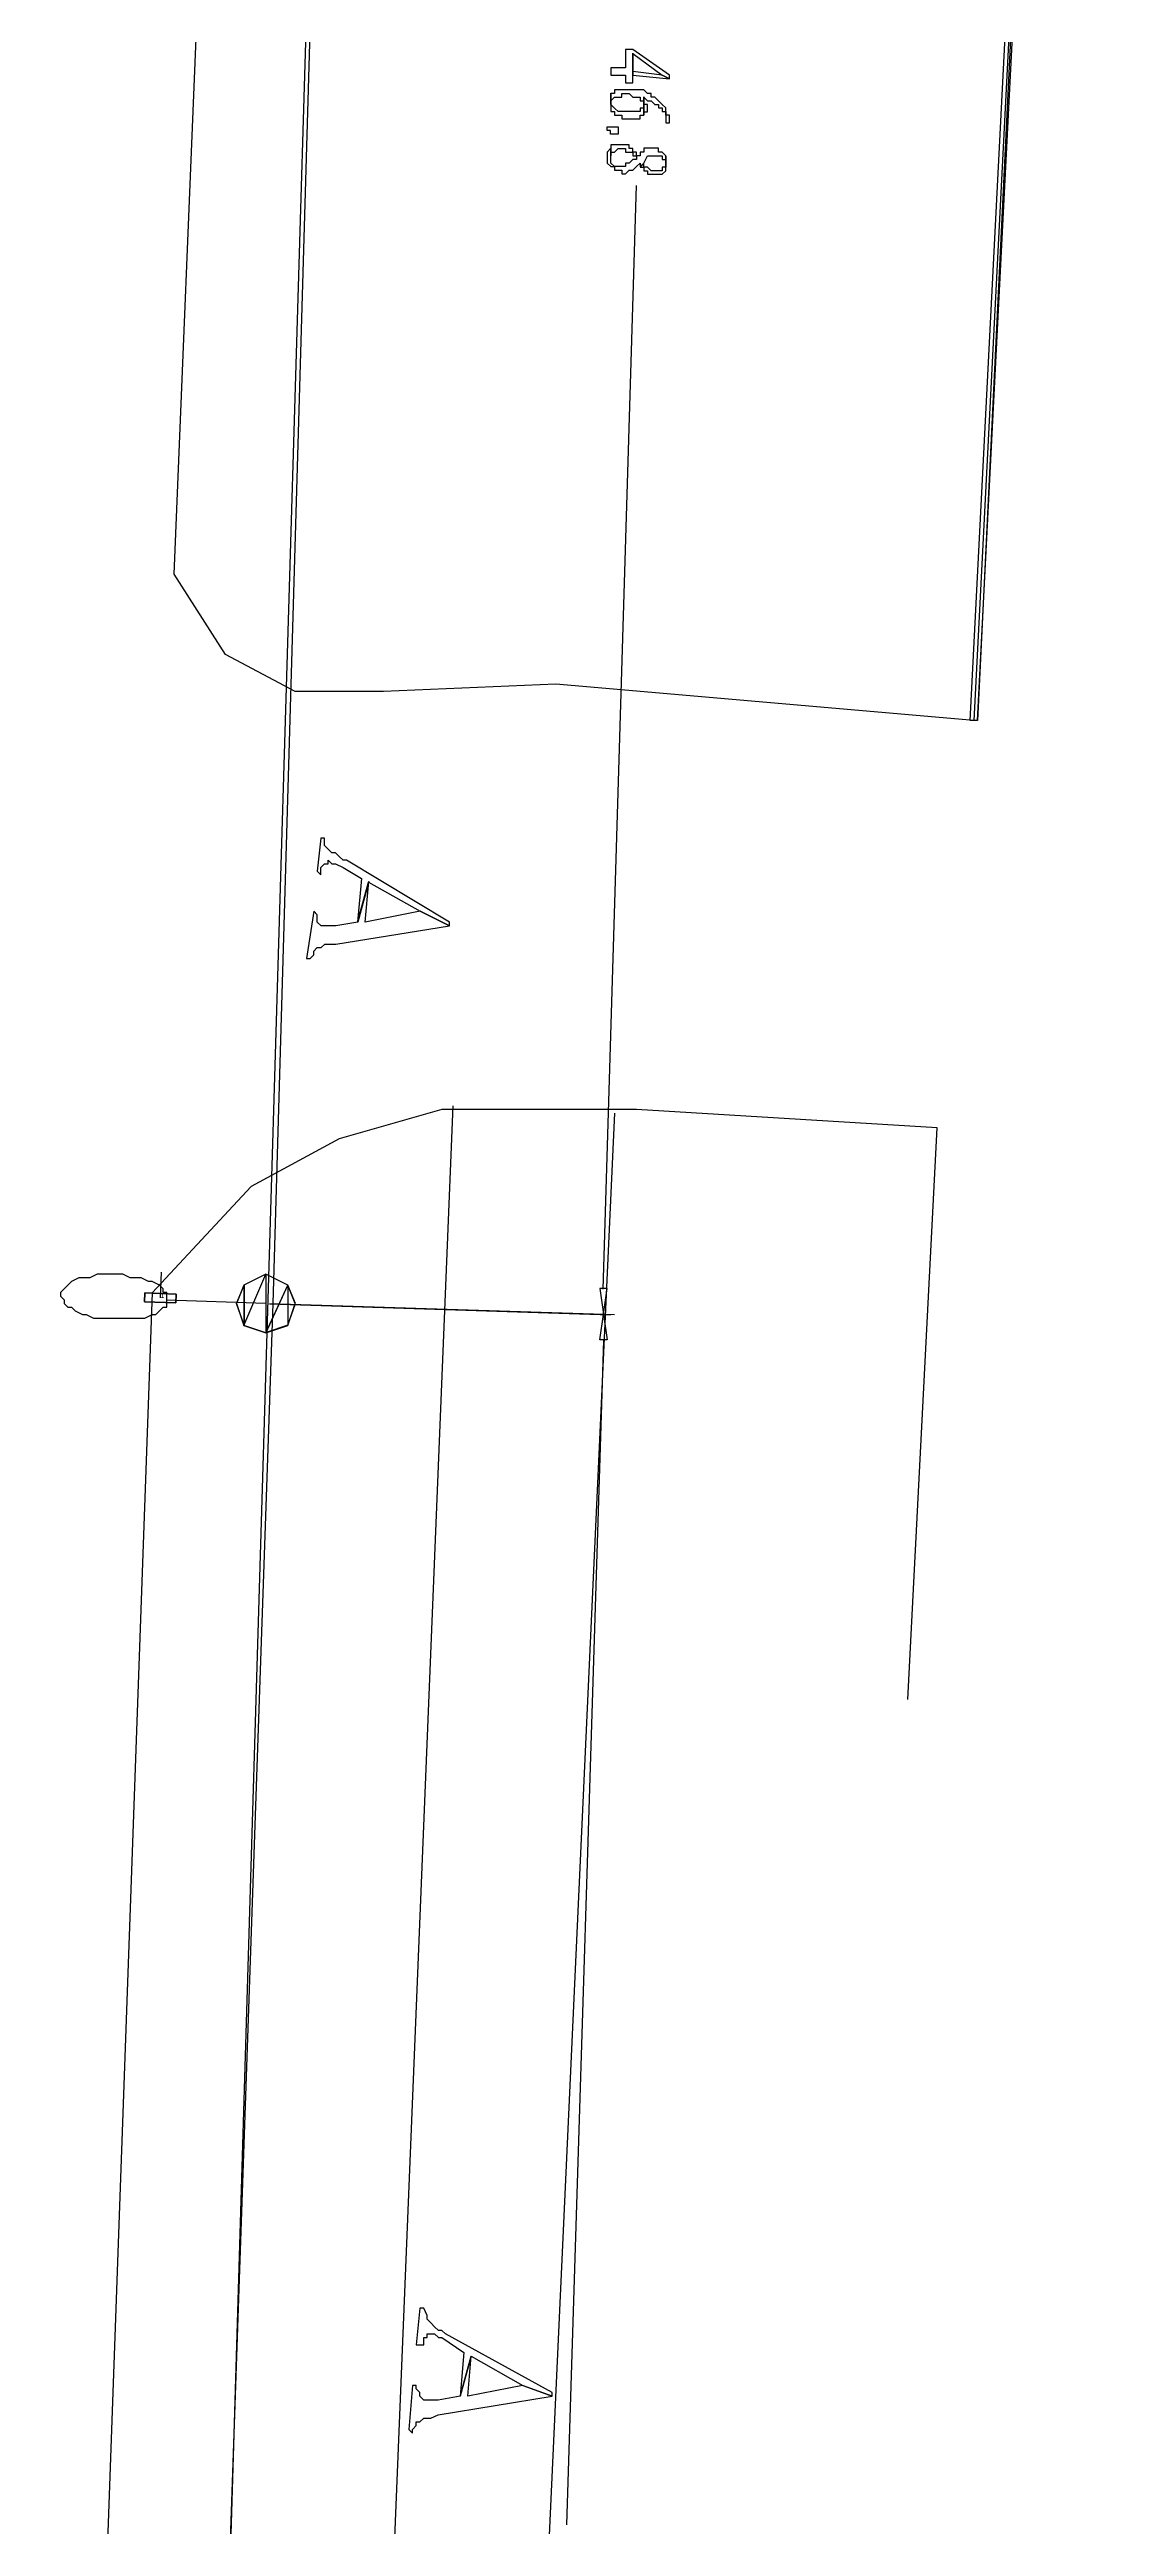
# Model space of a CAD drawing. Extents: x 212106 to 638151, y -1311344 to 1260505.
# Drawn here: x 317817 to 338674, y -142056 to -93806 of the extents above; entities that cross this region are included whole.
import ezdxf

# ---------------------------------------------------------------- set-up
doc = ezdxf.new("R2010")
doc.units = 0
doc.header["$MEASUREMENT"] = 0
for name, color, linetype in [('at_Entity', 7, 'Continuous'), ('DLXLUM01', 3, 'Continuous'), ('DLXLUMEX', 2, 'Continuous'), ('DLXSCENE', 7, 'Continuous')]:
    doc.layers.add(name, color=color, linetype=linetype)

# ---------------------------------------------------------------- blocks, each defined once
blk = doc.blocks.new('*U161')
at = {"color": 1}
blk.add_line((0, 0), (20, 500), dxfattribs=at)
for p, q in [((-301, 97), (-308, -73)), ((-301, 97), (-308, -73)), ((-308, -73), (-301, 97)), ((-308, -73), (-301, 97)), ((308, 73), (-301, 97)), ((-301, 97), (-301, 97)), ((308, 73), (-301, 97)), ((-301, 97), (-301, 97)), ((-301, 97), (308, 73)), ((-301, 97), (308, 73)), ((301, -97), (308, 73)), ((301, -97), (308, 73)), ((308, 73), (301, -97)), ((308, 73), (301, -97)), ((308, 73), (308, 73)), ((308, 73), (308, 73)), ((-308, -73), (301, -97)), ((-308, -73), (301, -97)), ((301, -97), (-308, -73)), ((-308, -73), (-308, -73)), ((-308, -73), (-308, -73)), ((301, -97), (-308, -73)), ((301, -97), (301, -97)), ((301, -97), (301, -97))]:
    blk.add_line(p, q)
at = {"layer": 'DLXLUMEX', "color": 7}
blk.add_text('1', height=100, dxfattribs=at).set_placement((0, 0))
blk = doc.blocks.new('*U97')
for p, q in [((-35755, -146831), (-34396, -100112)), ((-37469, -196613), (-35755, -146831))]:
    blk.add_line(p, q)

msp = doc.modelspace()

# ---------------------------------------------------------------- linework, layer by layer
at = {"layer": 'at_Entity', "color": 0}
for p, q in [((335745, -106874), (338531, -52594)), ((338602, -52594), (335817, -106876)), ((338531, -52594), (335888, -106874)), ((335888, -106874), (338674, -52594)), ((338531, -52594), (335888, -106874)), ((320246, -104025), (321675, -69017)), ((329174, -93808), (329031, -93808)), ((329031, -93808), (329031, -94162)), ((329888, -94307), (329174, -93808)), ((329174, -94232), (329174, -93878)), ((329174, -93878), (329174, -94304)), ((329174, -94307), (329174, -93881)), ((329174, -93881), (329746, -94307)), ((329031, -94162), (328746, -94162)), ((328746, -94162), (328746, -94307)), ((328746, -94307), (329031, -94307)), ((329031, -94307), (329031, -94452)), ((329031, -94452), (329174, -94452)), ((329746, -94304), (329174, -94232)), ((329174, -94304), (329888, -94377)), ((329174, -94452), (329174, -94307)), ((329888, -94377), (329746, -94304)), ((329746, -94307), (329888, -94379)), ((329888, -94379), (329888, -94307)), ((328746, -94803), (328746, -94658)), ((328746, -94658), (328746, -94731)), ((328818, -94661), (328746, -94661)), ((328746, -94661), (328746, -94806)), ((328746, -94731), (328746, -94731)), ((328746, -94731), (328746, -94731)), ((328746, -94731), (328746, -94803)), ((328746, -94806), (328818, -94733)), ((328746, -94876), (328746, -94803)), ((328746, -94803), (328746, -94803)), ((328746, -94803), (328746, -94803)), ((328746, -94803), (328746, -94876)), ((328746, -94806), (328746, -94806)), ((328746, -94806), (328746, -94806)), ((328746, -94806), (328746, -94806)), ((328818, -94948), (328746, -94876)), ((328746, -94876), (328746, -94876)), ((328746, -94876), (328746, -94876)), ((328746, -94876), (328746, -94948)), ((328746, -94948), (328746, -94948)), ((328746, -94948), (328746, -94948)), ((328746, -94948), (328746, -95011)), ((328746, -95011), (328818, -95011)), ((328889, -94589), (328818, -94589)), ((328818, -94589), (328818, -94661)), ((328818, -94661), (328818, -94661)), ((328818, -94661), (328818, -94661)), ((328818, -94733), (328818, -94733)), ((328818, -94733), (328818, -94733)), ((328818, -94733), (328889, -94733)), ((328889, -95011), (328818, -94948)), ((328818, -94948), (328818, -94948)), ((328818, -94948), (328818, -94948)), ((328818, -94948), (328818, -94948)), ((328818, -95011), (328818, -95011)), ((328818, -95011), (328818, -95084)), ((328961, -94589), (328889, -94589)), ((328889, -94589), (328889, -94589)), ((328889, -94733), (328889, -94733)), ((328889, -94733), (328889, -94733)), ((328889, -94733), (328961, -94733)), ((328961, -95011), (328889, -95011)), ((328889, -95011), (328889, -95011)), ((329032, -94589), (328961, -94589)), ((328961, -94589), (328961, -94589)), ((328961, -94589), (328961, -94589)), ((328961, -94733), (328961, -94661)), ((328961, -94661), (328961, -94661)), ((328961, -94661), (329032, -94661)), ((329032, -95011), (328961, -95011)), ((328961, -95011), (328961, -95011)), ((329104, -94589), (329032, -94589)), ((329032, -94589), (329032, -94589)), ((329032, -94661), (329032, -94661)), ((329032, -94661), (329104, -94661)), ((329104, -95011), (329032, -95011)), ((329032, -95011), (329032, -95011)), ((329032, -95011), (329032, -95011)), ((329174, -94589), (329104, -94589)), ((329104, -94589), (329104, -94589)), ((329104, -94661), (329104, -94661)), ((329104, -94661), (329104, -94661)), ((329104, -94661), (329174, -94733)), ((329175, -95011), (329104, -95011)), ((329104, -95011), (329104, -95011)), ((329246, -94589), (329174, -94589)), ((329174, -94589), (329174, -94589)), ((329174, -94733), (329174, -94733)), ((329174, -94733), (329246, -94733)), ((329246, -95011), (329175, -95011)), ((329175, -95011), (329175, -95011)), ((329317, -94589), (329246, -94589)), ((329246, -94589), (329246, -94589)), ((329246, -94733), (329246, -94733)), ((329246, -94733), (329317, -94733)), ((329318, -95011), (329246, -95011)), ((329246, -95011), (329246, -95011)), ((329246, -95011), (329246, -95011)), ((329389, -94589), (329317, -94589)), ((329317, -94589), (329317, -94589)), ((329317, -94589), (329317, -94589)), ((329317, -94733), (329317, -94733)), ((329317, -94733), (329317, -94806)), ((329317, -94806), (329317, -94806)), ((329317, -94806), (329389, -94806)), ((329389, -94948), (329318, -94948)), ((329318, -94948), (329318, -94948)), ((329318, -94948), (329318, -95011)), ((329460, -94661), (329389, -94589)), ((329389, -94589), (329389, -94589)), ((329389, -94801), (329389, -94728)), ((329389, -94728), (329389, -94801)), ((329389, -94806), (329389, -94733)), ((329389, -94733), (329389, -94733)), ((329389, -94733), (329389, -94733)), ((329389, -94733), (329460, -94806)), ((329389, -94873), (329389, -94801)), ((329389, -94801), (329389, -94801)), ((329389, -94801), (329389, -94801)), ((329389, -94801), (329389, -94873)), ((329389, -94806), (329389, -94806)), ((329461, -94873), (329389, -94873)), ((329389, -94873), (329389, -94873)), ((329389, -94873), (329389, -95081)), ((329389, -95084), (329389, -94876)), ((329389, -94876), (329389, -94876)), ((329389, -94876), (329389, -94948)), ((329389, -94948), (329389, -94948)), ((329389, -95081), (329389, -95018)), ((329389, -95018), (329461, -95018)), ((329532, -94661), (329460, -94661)), ((329460, -94661), (329460, -94661)), ((329460, -94806), (329460, -94806)), ((329460, -94806), (329532, -94806)), ((329461, -94946), (329461, -94873)), ((329461, -94946), (329461, -94946)), ((329461, -95018), (329461, -94946)), ((329461, -95018), (329461, -95018)), ((329532, -94733), (329532, -94661)), ((329532, -94661), (329532, -94661)), ((329604, -94733), (329532, -94733)), ((329532, -94806), (329532, -94806)), ((329532, -94806), (329532, -94806)), ((329532, -94806), (329604, -94878)), ((329675, -94806), (329604, -94733)), ((329604, -94733), (329604, -94733)), ((329604, -94733), (329604, -94733)), ((329604, -94878), (329604, -94878)), ((329604, -94878), (329604, -94878)), ((329604, -94878), (329675, -94878)), ((329747, -94878), (329675, -94806)), ((329675, -94806), (329675, -94806)), ((329675, -94806), (329675, -94806)), ((329675, -94878), (329675, -94942)), ((329675, -94942), (329675, -94942)), ((329675, -94942), (329675, -94942)), ((329675, -94942), (329747, -94942)), ((329817, -94942), (329747, -94878)), ((329747, -94878), (329747, -94878)), ((329747, -94878), (329747, -94878)), ((329747, -94942), (329747, -95014)), ((329747, -95014), (329747, -95014)), ((329747, -95014), (329817, -95014)), ((329817, -95014), (329817, -94942)), ((329817, -94942), (329817, -94942)), ((329817, -95087), (329817, -95014)), ((329817, -95014), (329817, -95014)), ((329817, -95014), (329817, -95014)), ((329817, -95014), (329817, -95087)), ((328674, -95383), (328674, -95310)), ((328674, -95310), (328745, -95310)), ((328745, -95383), (328674, -95383)), ((328674, -95383), (328674, -95383)), ((328674, -95383), (328674, -95383)), ((328745, -95310), (328745, -95310)), ((328745, -95310), (328745, -95310)), ((328745, -95310), (328817, -95310)), ((328745, -95455), (328745, -95383)), ((328817, -95455), (328745, -95455)), ((328745, -95455), (328745, -95455)), ((328817, -95310), (328817, -95310)), ((328817, -95310), (328817, -95310)), ((328817, -95310), (328817, -95310)), ((328817, -95310), (328888, -95310)), ((328888, -95455), (328817, -95455)), ((328817, -95455), (328817, -95455)), ((328817, -95455), (328817, -95455)), ((328817, -95455), (328817, -95455)), ((328818, -95084), (328889, -95084)), ((328888, -95310), (328888, -95310)), ((328888, -95310), (328888, -95383)), ((328888, -95383), (328888, -95455)), ((328888, -95383), (328888, -95383)), ((328888, -95383), (328888, -95383)), ((328888, -95383), (328888, -95383)), ((328889, -95084), (328889, -95084)), ((328889, -95084), (328889, -95084)), ((328889, -95084), (328961, -95084)), ((328961, -95084), (328961, -95156)), ((328961, -95156), (329032, -95156)), ((329032, -95156), (329032, -95156)), ((329032, -95156), (329104, -95156)), ((329104, -95156), (329104, -95156)), ((329104, -95156), (329104, -95156)), ((329104, -95156), (329175, -95156)), ((329175, -95156), (329175, -95156)), ((329175, -95156), (329246, -95156)), ((329246, -95156), (329246, -95156)), ((329246, -95156), (329318, -95156)), ((329318, -95156), (329318, -95084)), ((329318, -95084), (329389, -95084)), ((329318, -95156), (329318, -95156)), ((329389, -95081), (329389, -95081)), ((329389, -95081), (329389, -95081)), ((329889, -95087), (329817, -95087)), ((329817, -95087), (329817, -95087)), ((329817, -95087), (329817, -95087)), ((329817, -95087), (329817, -95159)), ((329817, -95159), (329817, -95159)), ((329817, -95159), (329817, -95159)), ((329817, -95159), (329817, -95231)), ((329817, -95231), (329889, -95231)), ((329889, -95159), (329889, -95087)), ((329889, -95087), (329889, -95087)), ((329889, -95231), (329889, -95159)), ((329889, -95159), (329889, -95159)), ((329889, -95159), (329889, -95159)), ((328746, -95730), (328675, -95802)), ((328675, -95802), (328675, -95802)), ((328675, -95802), (328675, -95802)), ((328675, -95802), (328675, -95874)), ((328675, -95874), (328675, -95874)), ((328675, -95874), (328675, -95947)), ((328675, -95947), (328675, -95947)), ((328675, -95947), (328675, -95947)), ((328675, -95947), (328675, -96019)), ((328817, -95660), (328746, -95660)), ((328746, -95660), (328746, -95732)), ((328746, -95874), (328746, -95730)), ((328746, -95732), (328746, -95732)), ((328746, -95732), (328746, -95732)), ((328746, -95732), (328746, -95877)), ((328746, -95877), (328746, -95804)), ((328746, -95804), (328746, -95804)), ((328746, -95804), (328817, -95804)), ((328746, -95947), (328746, -95874)), ((328746, -95877), (328746, -95877)), ((328746, -95877), (328746, -95877)), ((328746, -95877), (328746, -95877)), ((328746, -96019), (328746, -95947)), ((328746, -95947), (328746, -95947)), ((328889, -95660), (328817, -95660)), ((328817, -95660), (328817, -95660)), ((328817, -95660), (328817, -95660)), ((328817, -95804), (328889, -95732)), ((328817, -95804), (328817, -95804)), ((328817, -95804), (328817, -95804)), ((328960, -95660), (328889, -95660)), ((328889, -95660), (328889, -95660)), ((328889, -95732), (328889, -95732)), ((328889, -95732), (328960, -95732)), ((329032, -95660), (328960, -95660)), ((328960, -95660), (328960, -95660)), ((328960, -95732), (328960, -95732)), ((328960, -95732), (328960, -95732)), ((328960, -95732), (329032, -95732)), ((329103, -95660), (329032, -95660)), ((329032, -95660), (329032, -95660)), ((329032, -95660), (329032, -95660)), ((329032, -95732), (329032, -95804)), ((329032, -95804), (329103, -95804)), ((329103, -95732), (329103, -95660)), ((329175, -95732), (329103, -95732)), ((329103, -95732), (329103, -95732)), ((329103, -95804), (329103, -95804)), ((329103, -95804), (329103, -95804)), ((329103, -95804), (329175, -95804)), ((329175, -95947), (329104, -96019)), ((329175, -95804), (329175, -95732)), ((329175, -95732), (329175, -95732)), ((329246, -95804), (329175, -95804)), ((329175, -95804), (329175, -95877)), ((329175, -95877), (329246, -95877)), ((329246, -95947), (329175, -95947)), ((329175, -95947), (329175, -95947)), ((329246, -95877), (329246, -95804)), ((329318, -95874), (329246, -95874)), ((329246, -95874), (329246, -95874)), ((329246, -95874), (329246, -95874)), ((329246, -95874), (329246, -95947)), ((329246, -95877), (329246, -95877)), ((329246, -95877), (329246, -95877)), ((329389, -95802), (329318, -95802)), ((329318, -95802), (329318, -95874)), ((329461, -95730), (329389, -95730)), ((329389, -95730), (329389, -95802)), ((329389, -95802), (329389, -95802)), ((329389, -95802), (329389, -95802)), ((329389, -96019), (329461, -95874)), ((329532, -95730), (329461, -95730)), ((329461, -95730), (329461, -95730)), ((329461, -95730), (329461, -95730)), ((329461, -95874), (329461, -95874)), ((329461, -95874), (329532, -95874)), ((329604, -95730), (329532, -95730)), ((329532, -95730), (329532, -95730)), ((329532, -95874), (329532, -95874)), ((329532, -95874), (329532, -95874)), ((329532, -95874), (329604, -95874)), ((329675, -95730), (329604, -95730)), ((329604, -95730), (329604, -95730)), ((329604, -95730), (329604, -95730)), ((329604, -95874), (329604, -95874)), ((329604, -95874), (329675, -95874)), ((329675, -95802), (329675, -95730)), ((329675, -95730), (329675, -95730)), ((329747, -95802), (329675, -95802)), ((329675, -95874), (329675, -95874)), ((329675, -95874), (329675, -95874)), ((329675, -95874), (329747, -95874)), ((329818, -95874), (329747, -95802)), ((329747, -95802), (329747, -95802)), ((329747, -95802), (329747, -95802)), ((329747, -95874), (329747, -95874)), ((329747, -95874), (329747, -95947)), ((329747, -95947), (329747, -95947)), ((329747, -95947), (329818, -95947)), ((329817, -95953), (329817, -95881)), ((329817, -95881), (329817, -95881)), ((329817, -95881), (329817, -96026)), ((329817, -96026), (329817, -95953)), ((329817, -95953), (329817, -95953)), ((329818, -96019), (329818, -95874)), ((329818, -95947), (329818, -96019)), ((328602, -117955), (329245, -96455)), ((328675, -96019), (328675, -96019)), ((328675, -96019), (328746, -96082)), ((328818, -96082), (328746, -96019)), ((328746, -96019), (328746, -96019)), ((328746, -96019), (328746, -96019)), ((328746, -96082), (328746, -96082)), ((328746, -96082), (328746, -96082)), ((328746, -96082), (328818, -96082)), ((328889, -96082), (328818, -96082)), ((328818, -96082), (328818, -96082)), ((328818, -96082), (328818, -96155)), ((328818, -96155), (328818, -96155)), ((328818, -96155), (328889, -96155)), ((328961, -96082), (328889, -96082)), ((328889, -96082), (328889, -96082)), ((328889, -96082), (328889, -96082)), ((328889, -96155), (328889, -96155)), ((328889, -96155), (328961, -96155)), ((329032, -96082), (328961, -96082)), ((328961, -96082), (328961, -96082)), ((328961, -96082), (328961, -96082)), ((328961, -96155), (328961, -96227)), ((328961, -96227), (328961, -96227)), ((328961, -96227), (329032, -96227)), ((329104, -96019), (329032, -96019)), ((329032, -96019), (329032, -96082)), ((329032, -96082), (329032, -96082)), ((329032, -96082), (329032, -96082)), ((329032, -96227), (329104, -96155)), ((329032, -96227), (329032, -96227)), ((329104, -96019), (329104, -96019)), ((329104, -96019), (329104, -96019)), ((329104, -96155), (329104, -96155)), ((329104, -96155), (329175, -96155)), ((329175, -96155), (329246, -96082)), ((329175, -96155), (329175, -96155)), ((329175, -96155), (329175, -96155)), ((329175, -96155), (329175, -96155)), ((329246, -96082), (329318, -96019)), ((329246, -96082), (329246, -96082)), ((329246, -96082), (329246, -96082)), ((329388, -96026), (329317, -96098)), ((329317, -96098), (329388, -96098)), ((329318, -96019), (329318, -96019)), ((329318, -96019), (329318, -96019)), ((329318, -96019), (329318, -96082)), ((329318, -96082), (329389, -96019)), ((329388, -96098), (329388, -96026)), ((329388, -96026), (329388, -96026)), ((329460, -96098), (329388, -96098)), ((329388, -96098), (329388, -96098)), ((329388, -96098), (329388, -96170)), ((329388, -96170), (329460, -96170)), ((329531, -96170), (329460, -96098)), ((329460, -96098), (329460, -96098)), ((329460, -96098), (329460, -96098)), ((329460, -96098), (329460, -96098)), ((329460, -96170), (329460, -96170)), ((329460, -96170), (329460, -96234)), ((329460, -96234), (329460, -96234)), ((329460, -96234), (329531, -96234)), ((329603, -96170), (329531, -96170)), ((329531, -96170), (329531, -96170)), ((329531, -96234), (329531, -96234)), ((329531, -96234), (329531, -96234)), ((329531, -96234), (329603, -96234)), ((329674, -96170), (329603, -96170)), ((329603, -96170), (329603, -96170)), ((329603, -96234), (329603, -96234)), ((329603, -96234), (329674, -96234)), ((329745, -96170), (329674, -96170)), ((329674, -96170), (329674, -96170)), ((329674, -96170), (329674, -96170)), ((329674, -96234), (329674, -96234)), ((329674, -96234), (329745, -96234)), ((329817, -96098), (329745, -96098)), ((329745, -96098), (329745, -96098)), ((329745, -96098), (329745, -96170)), ((329745, -96170), (329745, -96170)), ((329745, -96234), (329817, -96170)), ((329745, -96234), (329745, -96234)), ((329745, -96234), (329745, -96234)), ((329745, -96234), (329745, -96234)), ((329817, -96026), (329817, -96026)), ((329817, -96026), (329817, -96026)), ((329817, -96026), (329817, -96098)), ((329817, -96098), (329817, -96026)), ((329817, -96170), (329817, -96098)), ((329817, -96098), (329817, -96098)), ((329817, -96098), (329817, -96098)), ((329817, -96170), (329817, -96170)), ((329817, -96170), (329817, -96170)), ((329818, -96019), (329818, -96019)), ((321246, -105592), (320246, -104025)), ((322603, -106309), (321246, -105592)), ((324318, -106309), (322603, -106309)), ((327674, -106168), (324318, -106309)), ((335817, -106876), (327674, -106168)), ((335888, -106874), (335745, -106874)), ((323103, -109165), (323031, -109810)), ((323174, -109165), (323103, -109165)), ((323174, -109237), (323174, -109165)), ((323174, -109308), (323174, -109237)), ((323246, -109380), (323174, -109308)), ((323317, -109452), (323246, -109380)), ((323246, -109380), (323246, -109380)), ((323388, -109452), (323317, -109452)), ((323460, -109524), (323388, -109452)), ((323532, -109595), (323460, -109524)), ((323031, -109810), (323103, -109882)), ((323103, -109739), (323174, -109667)), ((323103, -109810), (323103, -109739)), ((323103, -109882), (323103, -109810)), ((323174, -109667), (323174, -109667)), ((323174, -109667), (323246, -109667)), ((323246, -109667), (323246, -109595)), ((323246, -109595), (323246, -109595)), ((323246, -109595), (323317, -109667)), ((323317, -109667), (323388, -109667)), ((323388, -109667), (323532, -109739)), ((323603, -109595), (323532, -109595)), ((323532, -109739), (323889, -109954)), ((325603, -110806), (323603, -109595)), ((323889, -109954), (323817, -110806)), ((323817, -110806), (324031, -110026)), ((324032, -110015), (323818, -110803)), ((323961, -110803), (324032, -110015)), ((324031, -110026), (325032, -110590)), ((322961, -110588), (322818, -111511)), ((323032, -110660), (322961, -110588)), ((323032, -110732), (323032, -110660)), ((323032, -110803), (323032, -110732)), ((323104, -110875), (323032, -110803)), ((323032, -110803), (323032, -110803)), ((323175, -110875), (323104, -110875)), ((323247, -110875), (323175, -110875)), ((323175, -110875), (323175, -110875)), ((323390, -110875), (323247, -110875)), ((323818, -110803), (323390, -110875)), ((323390, -110875), (323390, -110875)), ((323390, -111233), (325604, -110875)), ((325033, -110588), (323961, -110803)), ((325032, -110590), (325603, -110877)), ((325604, -110875), (325033, -110588)), ((325603, -110877), (325603, -110806)), ((322890, -111511), (322961, -111439)), ((322961, -111368), (323032, -111296)), ((322961, -111439), (322961, -111368)), ((322961, -111439), (322961, -111439)), ((323032, -111296), (323032, -111296)), ((323032, -111296), (323104, -111296)), ((323104, -111296), (323175, -111233)), ((323104, -111296), (323104, -111296)), ((323175, -111233), (323318, -111233)), ((323318, -111233), (323390, -111233)), ((322818, -111511), (322890, -111511)), ((325460, -114451), (323460, -115022)), ((325674, -114381), (324103, -152882)), ((329245, -114451), (325460, -114451)), ((328817, -114524), (327031, -153453)), ((335102, -114808), (329245, -114451)), ((334531, -125947), (335102, -114808)), ((323460, -115022), (321746, -115951)), ((321746, -115951), (319817, -118024)), ((318746, -117664), (318603, -117735)), ((318817, -117664), (318746, -117664)), ((318960, -117664), (318817, -117664)), ((319103, -117664), (318960, -117664)), ((319246, -117664), (319103, -117664)), ((319389, -117735), (319246, -117664)), ((322032, -117664), (321603, -117878)), ((322032, -117664), (321603, -117878)), ((321603, -118662), (322032, -117664)), ((321603, -118662), (322032, -117664)), ((322032, -117664), (321603, -117878)), ((322032, -117664), (321603, -117878)), ((322032, -117664), (321603, -117878)), ((321603, -118662), (322032, -117664)), ((321603, -118662), (322032, -117664)), ((322032, -117664), (321603, -117878)), ((322460, -117878), (322032, -117664)), ((322460, -117878), (322032, -117664)), ((322032, -117664), (322032, -118805)), ((322032, -117664), (322032, -118805)), ((322460, -117878), (322032, -117664)), ((322460, -117878), (322032, -117664)), ((322460, -117878), (322032, -117664)), ((322032, -117664), (322032, -118805)), ((322032, -117664), (322032, -118805)), ((322460, -117878), (322032, -117664)), ((318103, -117949), (318032, -118020)), ((318032, -118020), (318032, -118092)), ((318032, -118020), (318032, -118020)), ((318032, -118092), (318103, -118163)), ((318174, -117878), (318103, -117949)), ((318103, -118163), (318103, -118234)), ((318246, -117807), (318174, -117878)), ((318389, -117735), (318246, -117807)), ((318460, -117735), (318389, -117735)), ((318603, -117735), (318460, -117735)), ((319817, -118024), (318460, -156023)), ((319532, -117735), (319389, -117735)), ((319603, -117735), (319532, -117735)), ((319746, -117807), (319603, -117735)), ((319817, -117807), (319746, -117807)), ((319960, -117878), (319817, -117807)), ((320032, -117949), (319960, -117878)), ((320032, -118020), (320032, -117949)), ((320103, -118020), (320032, -118020)), ((320103, -118092), (320103, -118020)), ((320103, -118163), (320103, -118092)), ((320103, -118234), (320103, -118163)), ((322031, -118236), (320103, -118165)), ((321460, -118230), (321604, -117874)), ((321460, -118230), (321604, -117874)), ((321603, -117878), (321460, -118234)), ((321603, -117878), (321460, -118234)), ((321603, -117878), (321460, -118234)), ((321603, -117878), (321460, -118234)), ((321603, -117878), (321603, -118662)), ((321603, -117878), (321603, -118662)), ((321604, -117874), (321604, -118658)), ((321604, -117874), (321604, -118658)), ((322032, -118805), (322460, -117878)), ((322032, -118805), (322460, -117878)), ((322033, -118800), (322460, -117874)), ((322033, -118800), (322460, -117874)), ((322604, -118230), (322460, -117874)), ((322460, -117874), (322460, -118658)), ((322460, -117874), (322460, -118658)), ((322604, -118230), (322460, -117874)), ((322460, -117874), (322460, -118658)), ((322460, -117874), (322460, -118658)), ((322603, -118234), (322460, -117878)), ((322603, -118234), (322460, -117878)), ((322603, -118234), (322460, -117878)), ((322603, -118234), (322460, -117878)), ((328675, -117943), (328533, -117943)), ((328533, -117943), (328604, -118442)), ((328604, -118442), (328675, -117943)), ((318103, -118234), (318174, -118306)), ((318174, -118306), (318246, -118306)), ((318246, -118306), (318317, -118377)), ((318317, -118377), (318460, -118448)), ((318460, -118448), (318532, -118448)), ((318532, -118448), (318674, -118520)), ((318674, -118520), (318817, -118520)), ((318817, -118520), (318960, -118520)), ((318960, -118520), (319103, -118520)), ((319103, -118520), (319174, -118520)), ((319174, -118520), (319317, -118520)), ((319317, -118520), (319460, -118520)), ((319460, -118520), (319603, -118520)), ((319603, -118520), (319674, -118520)), ((319674, -118520), (319817, -118448)), ((319817, -118448), (319889, -118448)), ((319889, -118448), (319960, -118377)), ((319960, -118377), (320032, -118306)), ((320032, -118306), (320103, -118306)), ((320103, -118306), (320103, -118234)), ((321604, -118658), (321460, -118230)), ((321604, -118658), (321460, -118230)), ((321460, -118234), (321603, -118662)), ((321460, -118234), (321603, -118662)), ((321460, -118234), (321603, -118662)), ((321460, -118234), (321603, -118662)), ((321603, -118662), (322032, -118805)), ((322032, -118805), (321603, -118662)), ((321603, -118662), (322032, -118805)), ((321603, -118662), (322032, -118805)), ((322032, -118805), (321603, -118662)), ((321603, -118662), (322032, -118805)), ((322032, -118805), (322460, -118662)), ((322032, -118805), (322460, -118662)), ((322032, -118805), (322460, -118662)), ((322032, -118805), (322460, -118662)), ((322460, -118658), (322033, -118800)), ((322460, -118658), (322033, -118800)), ((322103, -118234), (328818, -118448)), ((322103, -118240), (328745, -118451)), ((322460, -118658), (322604, -118230)), ((322460, -118658), (322604, -118230)), ((322460, -118662), (322603, -118234)), ((322460, -118662), (322603, -118234)), ((322460, -118662), (322603, -118234)), ((322460, -118662), (322603, -118234)), ((328532, -118943), (328604, -118444)), ((328604, -118444), (328675, -118943)), ((322032, -118805), (322032, -118805)), ((322032, -118805), (322032, -118805)), ((322032, -118805), (322032, -118805)), ((328603, -118947), (327888, -142022)), ((328675, -118943), (328532, -118943)), ((325031, -137805), (324960, -138517)), ((325103, -137805), (325031, -137805)), ((325174, -137946), (325103, -137805)), ((325174, -138016), (325174, -137946)), ((325103, -138447), (325103, -138377)), ((325103, -138377), (325174, -138377)), ((325103, -138517), (325103, -138447)), ((325246, -138096), (325174, -138016)), ((325174, -138016), (325174, -138016)), ((325174, -138377), (325174, -138306)), ((325174, -138306), (325246, -138306)), ((325317, -138166), (325246, -138096)), ((325246, -138096), (325246, -138096)), ((325246, -138306), (325246, -138306)), ((325246, -138306), (325317, -138306)), ((325389, -138236), (325317, -138166)), ((325317, -138306), (325389, -138377)), ((325460, -138236), (325389, -138236)), ((325389, -138377), (325460, -138377)), ((325531, -138306), (325460, -138236)), ((325460, -138377), (325888, -138667)), ((327603, -139449), (325531, -138306)), ((324960, -138517), (325031, -138517)), ((325031, -138517), (325103, -138517)), ((325888, -138667), (325817, -139519)), ((325817, -139519), (326031, -138737)), ((326031, -138737), (325817, -139519)), ((325960, -139519), (326031, -138737)), ((326031, -138737), (327032, -139308)), ((324888, -139308), (324816, -140169)), ((324960, -139308), (324888, -139308)), ((324960, -139378), (324960, -139308)), ((325031, -139448), (324960, -139378)), ((327031, -139308), (325960, -139519)), ((327603, -139519), (327031, -139308)), ((327032, -139308), (327603, -139519)), ((325031, -139519), (325031, -139448)), ((325103, -139598), (325031, -139519)), ((325174, -139598), (325103, -139598)), ((325103, -139598), (325103, -139598)), ((325245, -139598), (325174, -139598)), ((325317, -139598), (325245, -139598)), ((325245, -139949), (325388, -139879)), ((325388, -139598), (325317, -139598)), ((325817, -139519), (325388, -139598)), ((325388, -139879), (327603, -139519)), ((327603, -139519), (327603, -139449)), ((324816, -140169), (324888, -140239)), ((324888, -140169), (324960, -140090)), ((324888, -140239), (324888, -140169)), ((324960, -140090), (324960, -140019)), ((324960, -140019), (325031, -140019)), ((325031, -140019), (325103, -139949)), ((325031, -140019), (325031, -140019)), ((325031, -140019), (325031, -140019)), ((325103, -139949), (325174, -139949)), ((325174, -139949), (325245, -139949))]:
    msp.add_line(p, q, dxfattribs=at)
at = {"layer": 'at_Entity', "color": 1}
msp.add_line((323460, -71525), (317817, -260592), dxfattribs=at)

# ---------------------------------------------------------------- block references
at = {"layer": 'DLXLUM01'}
msp.add_blockref('*U161', (319975, -118125), dxfattribs=at)
at = {"layer": 'DLXSCENE'}
msp.add_blockref('*U97', (357928, 28595), dxfattribs=at)

doc.saveas('drawing.dxf')
